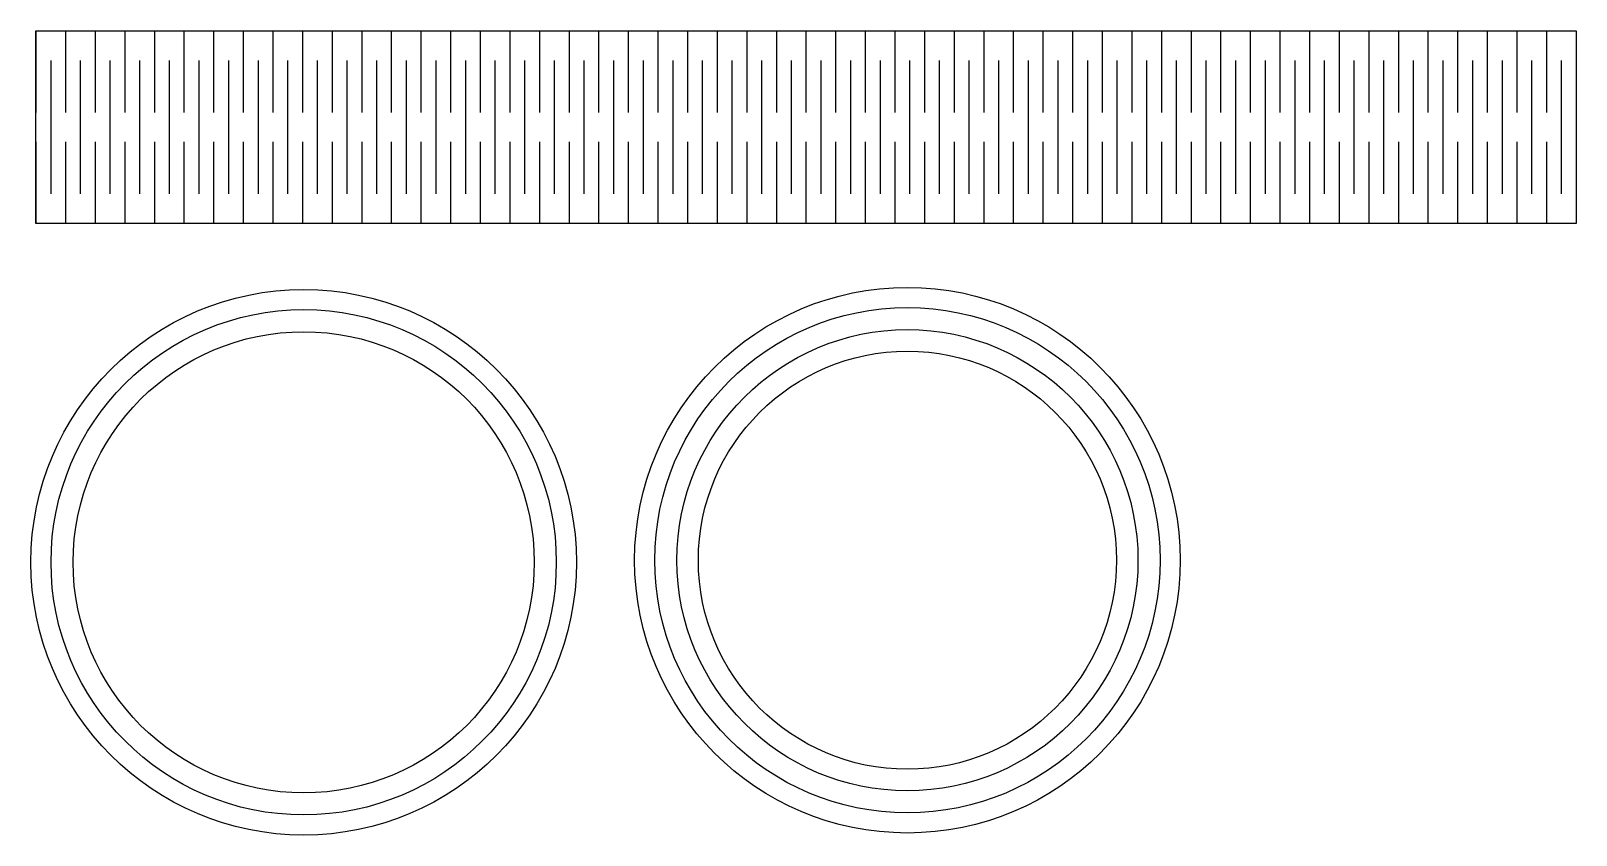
# Model space of a CAD drawing. Extents: x 0 to 157, y 1 to 82.
import ezdxf

# ---------------------------------------------------------------- set-up
doc = ezdxf.new("R2010")
doc.units = 0
doc.layers.get('0').update_dxf_attribs({"linetype": 'CONTINUOUS'})

msp = doc.modelspace()

# ---------------------------------------------------------------- linework, layer by layer
at = {"color": 4}
for p, q in [((0.759298, 82.3433), (157.426, 82.3433)), ((0.759298, 62.7574), (0.759298, 82.3433)), ((0.759298, 82.3433), (0.759298, 74.0502)), ((3.77169, 82.3433), (3.77169, 74.0502)), ((6.78409, 82.3433), (6.78409, 74.0502)), ((9.79784, 82.3433), (9.79784, 74.0502)), ((12.8102, 82.3433), (12.8102, 74.0502)), ((15.8226, 82.3433), (15.8226, 74.0502)), ((18.8364, 82.3433), (18.8364, 74.0502)), ((21.8488, 82.3433), (21.8488, 74.0502)), ((24.8612, 82.3433), (24.8612, 74.0502)), ((27.8749, 82.3433), (27.8749, 74.0502)), ((30.8874, 82.3433), (30.8874, 74.0502)), ((33.8998, 82.3433), (33.8998, 74.0502)), ((36.9122, 82.3433), (36.9122, 74.0502)), ((39.926, 82.3433), (39.926, 74.0502)), ((42.9383, 82.3433), (42.9383, 74.0502)), ((45.9507, 82.3433), (45.9507, 74.0502)), ((48.9645, 82.3433), (48.9645, 74.0502)), ((51.9769, 82.3433), (51.9769, 74.0502)), ((54.9892, 82.3433), (54.9892, 74.0502)), ((58.003, 82.3433), (58.003, 74.0502)), ((61.0154, 82.3433), (61.0154, 74.0502)), ((64.0278, 82.3433), (64.0278, 74.0502)), ((67.0415, 82.3433), (67.0415, 74.0502)), ((70.0539, 82.3433), (70.0539, 74.0502)), ((73.0663, 82.3433), (73.0663, 74.0502)), ((76.0786, 82.3433), (76.0786, 74.0502)), ((79.0924, 82.3433), (79.0924, 74.0502)), ((82.1048, 82.3433), (82.1048, 74.0502)), ((85.1172, 82.3433), (85.1172, 74.0502)), ((88.1309, 82.3433), (88.1309, 74.0502)), ((91.1433, 82.3433), (91.1433, 74.0502)), ((94.1557, 82.3433), (94.1557, 74.0502)), ((97.1695, 82.3433), (97.1695, 74.0502)), ((100.182, 82.3433), (100.182, 74.0502)), ((103.195, 82.3433), (103.195, 74.0502)), ((106.208, 82.3433), (106.208, 74.0502)), ((109.221, 82.3433), (109.221, 74.0502)), ((112.233, 82.3433), (112.233, 74.0502)), ((115.245, 82.3433), (115.245, 74.0502)), ((118.259, 82.3433), (118.259, 74.0502)), ((121.272, 82.3433), (121.272, 74.0502)), ((124.284, 82.3433), (124.284, 74.0502)), ((127.298, 82.3433), (127.298, 74.0502)), ((130.31, 82.3433), (130.31, 74.0502)), ((133.322, 82.3433), (133.322, 74.0502)), ((136.336, 82.3433), (136.336, 74.0502)), ((139.349, 82.3433), (139.349, 74.0502)), ((142.361, 82.3433), (142.361, 74.0502)), ((145.375, 82.3433), (145.375, 74.0502)), ((148.387, 82.3433), (148.387, 74.0502)), ((151.4, 82.3433), (151.4, 74.0502)), ((154.412, 82.3433), (154.412, 74.0502)), ((157.426, 82.3433), (157.426, 62.7574)), ((157.426, 82.3433), (157.426, 74.0502)), ((2.2655, 79.3433), (2.2655, 65.7571)), ((5.27787, 79.3433), (5.27787, 65.7571)), ((8.29165, 79.3433), (8.29165, 65.7571)), ((11.3041, 79.3433), (11.3041, 65.7571)), ((14.3164, 79.3433), (14.3164, 65.7571)), ((17.3288, 79.3433), (17.3288, 65.7571)), ((20.3426, 79.3433), (20.3426, 65.7571)), ((23.355, 79.3433), (23.355, 65.7571)), ((26.3674, 79.3433), (26.3674, 65.7571)), ((29.3812, 79.3433), (29.3812, 65.7571)), ((32.3935, 79.3433), (32.3935, 65.7571)), ((35.4058, 79.3433), (35.4058, 65.7571)), ((38.4196, 79.3433), (38.4196, 65.7571)), ((41.432, 79.3433), (41.432, 65.7571)), ((44.4444, 79.3433), (44.4444, 65.7571)), ((47.4581, 79.3433), (47.4581, 65.7571)), ((50.4705, 79.3433), (50.4705, 65.7571)), ((53.4829, 79.3433), (53.4829, 65.7571)), ((56.4956, 79.3433), (56.4956, 65.7571)), ((59.5094, 79.3433), (59.5094, 65.7571)), ((62.5217, 79.3433), (62.5217, 65.7571)), ((65.5341, 79.3433), (65.5341, 65.7571)), ((68.5479, 79.3433), (68.5479, 65.7571)), ((71.5603, 79.3433), (71.5603, 65.7571)), ((74.5726, 79.3433), (74.5726, 65.7571)), ((77.5864, 79.3433), (77.5864, 65.7571)), ((80.5988, 79.3433), (80.5988, 65.7571)), ((83.6112, 79.3433), (83.6112, 65.7571)), ((86.6249, 79.3433), (86.6249, 65.7571)), ((89.6373, 79.3433), (89.6373, 65.7571)), ((92.6497, 79.3433), (92.6497, 65.7571)), ((95.662, 79.3433), (95.662, 65.7571)), ((98.6758, 79.3433), (98.6758, 65.7571)), ((101.688, 79.3433), (101.688, 65.7571)), ((104.701, 79.3433), (104.701, 65.7571)), ((107.714, 79.3433), (107.714, 65.7571)), ((110.727, 79.3433), (110.727, 65.7571)), ((113.739, 79.3433), (113.739, 65.7571)), ((116.753, 79.3433), (116.753, 65.7571)), ((119.765, 79.3433), (119.765, 65.7571)), ((122.778, 79.3433), (122.778, 65.7571)), ((125.791, 79.3433), (125.791, 65.7571)), ((128.804, 79.3433), (128.804, 65.7571)), ((131.816, 79.3433), (131.816, 65.7571)), ((134.828, 79.3433), (134.828, 65.7571)), ((137.842, 79.3433), (137.842, 65.7571)), ((140.855, 79.3433), (140.855, 65.7571)), ((143.867, 79.3433), (143.867, 65.7571)), ((146.881, 79.3433), (146.881, 65.7571)), ((149.894, 79.3433), (149.894, 65.7571)), ((152.906, 79.3433), (152.906, 65.7571)), ((155.92, 79.3433), (155.92, 65.7571)), ((0.759298, 71.0501), (0.759298, 62.7574)), ((3.77169, 71.0501), (3.77169, 62.7574)), ((6.78409, 71.0501), (6.78409, 62.7574)), ((9.79784, 71.0501), (9.79784, 62.7574)), ((12.8102, 71.0501), (12.8102, 62.7574)), ((15.8226, 71.0501), (15.8226, 62.7574)), ((18.8364, 71.0501), (18.8364, 62.7574)), ((21.8488, 71.0501), (21.8488, 62.7574)), ((24.8612, 71.0501), (24.8612, 62.7574)), ((27.8749, 71.0501), (27.8749, 62.7574)), ((30.8874, 71.0501), (30.8874, 62.7574)), ((33.8998, 71.0501), (33.8998, 62.7574)), ((36.9122, 71.0501), (36.9122, 62.7574)), ((39.926, 71.0501), (39.926, 62.7574)), ((42.9383, 71.0501), (42.9383, 62.7574)), ((45.9507, 71.0501), (45.9507, 62.7574)), ((48.9645, 71.0501), (48.9645, 62.7574)), ((51.9769, 71.0501), (51.9769, 62.7574)), ((54.9892, 71.0501), (54.9892, 62.7574)), ((58.003, 71.0501), (58.003, 62.7574)), ((61.0154, 71.0501), (61.0154, 62.7574)), ((64.0278, 71.0501), (64.0278, 62.7574)), ((67.0415, 71.0501), (67.0415, 62.7574)), ((70.0539, 71.0501), (70.0539, 62.7574)), ((73.0663, 71.0501), (73.0663, 62.7574)), ((76.0786, 71.0501), (76.0786, 62.7574)), ((79.0924, 71.0501), (79.0924, 62.7574)), ((82.1048, 71.0501), (82.1048, 62.7574)), ((85.1172, 71.0501), (85.1172, 62.7574)), ((88.1309, 71.0501), (88.1309, 62.7574)), ((91.1433, 71.0501), (91.1433, 62.7574)), ((94.1557, 71.0501), (94.1557, 62.7574)), ((97.1695, 71.0501), (97.1695, 62.7574)), ((100.182, 71.0501), (100.182, 62.7574)), ((103.195, 71.0501), (103.195, 62.7574)), ((106.208, 71.0501), (106.208, 62.7574)), ((109.221, 71.0501), (109.221, 62.7574)), ((112.233, 71.0501), (112.233, 62.7574)), ((115.245, 71.0501), (115.245, 62.7574)), ((118.259, 71.0501), (118.259, 62.7574)), ((121.272, 71.0501), (121.272, 62.7574)), ((124.284, 71.0501), (124.284, 62.7574)), ((127.298, 71.0501), (127.298, 62.7574)), ((130.31, 71.0501), (130.31, 62.7574)), ((133.322, 71.0501), (133.322, 62.7574)), ((136.336, 71.0501), (136.336, 62.7574)), ((139.349, 71.0501), (139.349, 62.7574)), ((142.361, 71.0501), (142.361, 62.7574)), ((145.375, 71.0501), (145.375, 62.7574)), ((148.387, 71.0501), (148.387, 62.7574)), ((151.4, 71.0501), (151.4, 62.7574)), ((154.412, 71.0501), (154.412, 62.7574)), ((157.426, 71.0501), (157.426, 62.7574)), ((157.426, 62.7574), (0.759298, 62.7574)), ((55.7459, 28.2952), (55.7459, 28.2952)), ((110.672, 28.5061), (110.672, 28.5061)), ((117.155, 28.5061), (117.155, 28.5061))]:
    msp.add_line(p, q, dxfattribs=at)
at = {"color": 1}
for p, q in [((51.4533, 28.2952), (51.4533, 28.2952)), ((53.6981, 28.2952), (53.6981, 28.2952)), ((112.863, 28.5061), (112.863, 28.5061)), ((115.108, 28.5061), (115.108, 28.5061))]:
    msp.add_line(p, q, dxfattribs=at)
at = {"color": 4}
for points in [[(0.254937, 28.2952), (0.254937, 43.6192), (12.6766, 56.0405), (28.0004, 56.0405)], [(28.0004, 56.0405), (43.3229, 56.0405), (55.7459, 43.6192), (55.7459, 28.2952)], [(61.6645, 28.5061), (61.6645, 43.8298), (74.0862, 56.2515), (89.4098, 56.2515)], [(89.4098, 56.2515), (104.734, 56.2515), (117.155, 43.8298), (117.155, 28.5061)], [(68.1482, 28.5061), (68.1482, 40.2484), (77.6676, 49.7678), (89.4098, 49.7678)], [(89.4098, 49.7678), (101.152, 49.7678), (110.672, 40.2484), (110.672, 28.5061)], [(28.0004, 0.549836), (12.6766, 0.549836), (0.254937, 12.9715), (0.254937, 28.2952)], [(55.7459, 28.2952), (55.7459, 12.9715), (43.3229, 0.549836), (28.0004, 0.549836)], [(89.4098, 0.760677), (74.0862, 0.760677), (61.6645, 13.1837), (61.6645, 28.5061)], [(89.4098, 7.24574), (77.6676, 7.24574), (68.1482, 16.7638), (68.1482, 28.5061)], [(110.672, 28.5061), (110.672, 16.7638), (101.152, 7.24574), (89.4098, 7.24574)], [(117.155, 28.5061), (117.155, 13.1837), (104.734, 0.760677), (89.4098, 0.760677)]]:
    msp.add_open_spline(points, degree=3, dxfattribs=at)
at = {"color": 1}
for points in [[(2.30132, 28.2952), (2.30132, 42.4879), (13.8079, 53.993), (28.0004, 53.993)], [(28.0004, 53.993), (42.1929, 53.993), (53.6981, 42.4879), (53.6981, 28.2952)], [(63.7124, 28.5061), (63.7124, 42.6985), (75.2175, 54.205), (89.4098, 54.205)], [(89.4098, 54.205), (103.602, 54.205), (115.108, 42.6985), (115.108, 28.5061)], [(65.9571, 28.5061), (65.9571, 41.4595), (76.4575, 51.9589), (89.4098, 51.9589)], [(89.4098, 51.9589), (102.362, 51.9589), (112.863, 41.4595), (112.863, 28.5061)], [(4.54752, 28.2952), (4.54752, 41.2475), (15.0468, 51.7483), (28.0004, 51.7483)], [(28.0004, 51.7483), (40.9526, 51.7483), (51.4533, 41.2475), (51.4533, 28.2952)], [(28.0004, 2.5976), (13.8079, 2.5976), (2.30132, 14.1029), (2.30132, 28.2952)], [(28.0004, 4.84244), (15.0468, 4.84244), (4.54752, 15.3431), (4.54752, 28.2952)], [(53.6981, 28.2952), (53.6981, 14.1029), (42.1929, 2.5976), (28.0004, 2.5976)], [(51.4533, 28.2952), (51.4533, 15.3431), (40.9526, 4.84244), (28.0004, 4.84244)], [(89.4098, 2.80844), (75.2175, 2.80844), (63.7124, 14.3137), (63.7124, 28.5061)], [(89.4098, 5.05326), (76.4575, 5.05326), (65.9571, 15.5539), (65.9571, 28.5061)], [(115.108, 28.5061), (115.108, 14.3137), (103.602, 2.80844), (89.4098, 2.80844)], [(112.863, 28.5061), (112.863, 15.5539), (102.362, 5.05326), (89.4098, 5.05326)]]:
    msp.add_open_spline(points, degree=3, dxfattribs=at)

doc.saveas('drawing.dxf')
